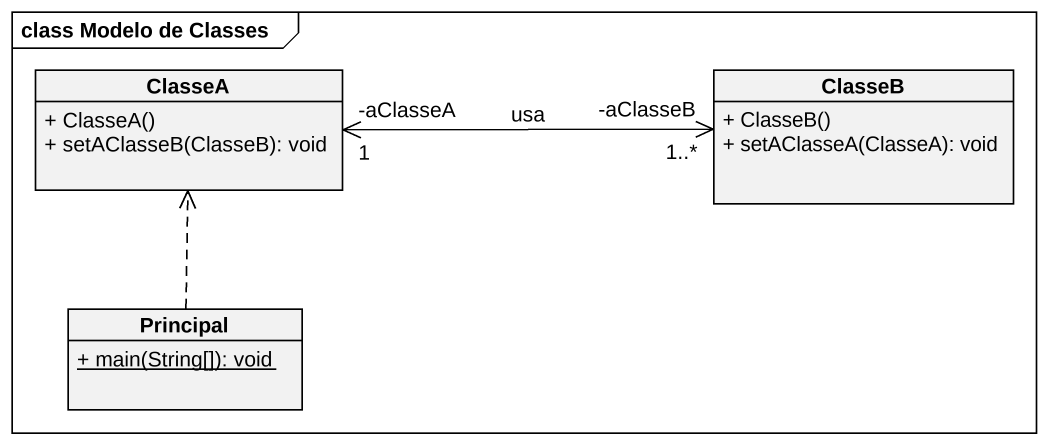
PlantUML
@startuml
mainframe class Modelo de Classes
hide circle
hide empty members
skinparam classAttributeIconSize 0
class ClasseA {
  + ClasseA()
  + setAClasseB(ClasseB): void
}
class ClasseB {
  + ClasseB()
  + setAClasseA(ClasseA): void
}
class Principal {
  {static} + main(String[]): void
}
ClasseA "-aClasseA\n1" <-right-> "-aClasseB\n1..*" ClasseB : usa
Principal .up.> ClasseA
@enduml
